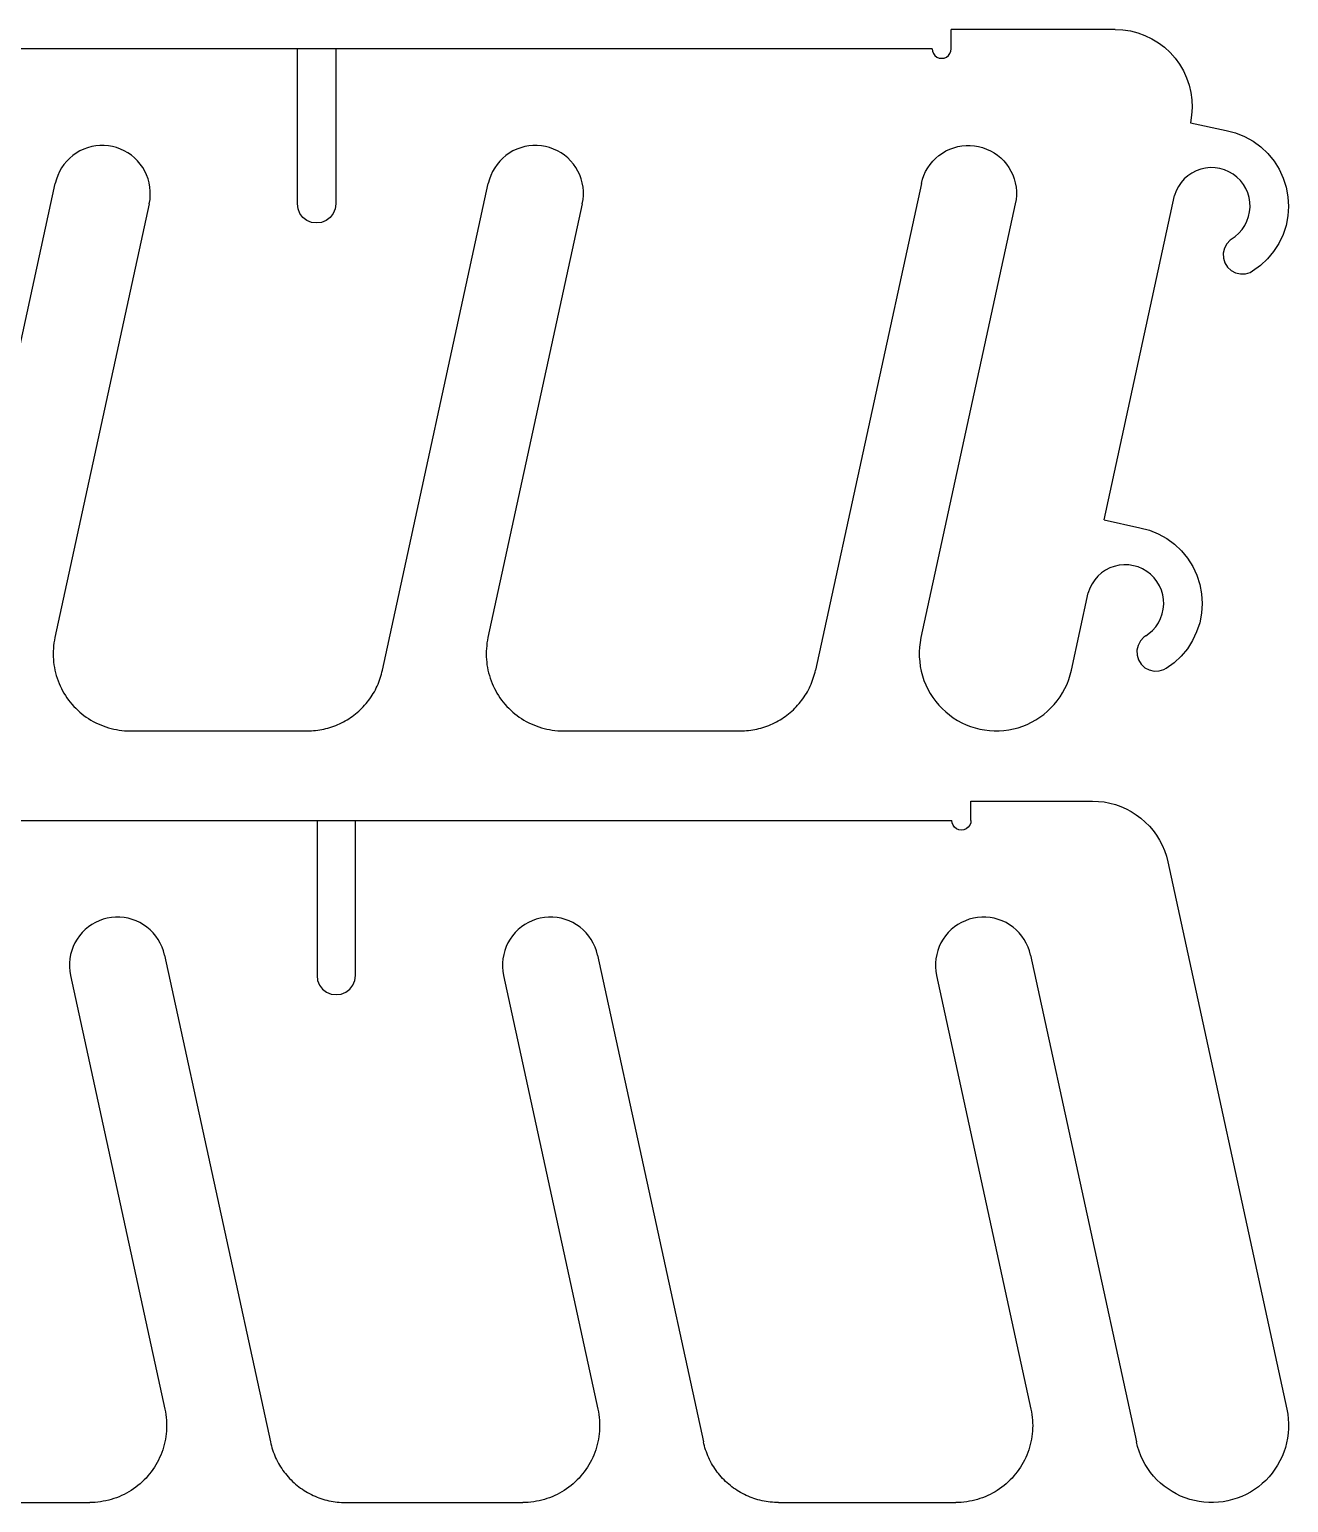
# Model space of a CAD drawing. Extents: x -30.9 to 30.9, y -19.5 to 19.5.
# Drawn here: x 14.55 to 30.92, y -4.56 to 14.59 of the extents above; entities that cross this region are included whole.
import ezdxf

# ---------------------------------------------------------------- set-up
doc = ezdxf.new("R2010")
doc.units = 0
doc.header["$MEASUREMENT"] = 0
doc.layers.get('0').update_dxf_attribs({"linetype": 'CONTINUOUS'})

msp = doc.modelspace()

# ---------------------------------------------------------------- linework, layer by layer
for p, q in [((28.664, 14.59), (26.533, 14.59)), ((26.533, 14.34), (26.533, 14.59)), ((28.664, 14.59), (28.763, 14.585)), ((28.763, 14.585), (28.861, 14.571)), ((28.861, 14.571), (28.957, 14.546)), ((28.957, 14.546), (29.05, 14.513)), ((29.05, 14.513), (29.14, 14.47)), ((29.14, 14.47), (29.224, 14.418)), ((29.224, 14.418), (29.304, 14.359)), ((18.033, 14.34), (7.276, 14.34)), ((18.033, 12.325), (18.033, 14.34)), ((18.533, 14.34), (18.033, 14.34)), ((18.533, 14.34), (18.533, 12.325)), ((26.283, 14.34), (18.533, 14.34)), ((26.283, 14.34), (26.287, 14.308)), ((26.287, 14.308), (26.3, 14.278)), ((26.3, 14.278), (26.32, 14.252)), ((26.32, 14.252), (26.346, 14.232)), ((26.346, 14.232), (26.376, 14.219)), ((26.376, 14.219), (26.408, 14.215)), ((26.408, 14.215), (26.44, 14.219)), ((26.44, 14.219), (26.471, 14.232)), ((26.471, 14.232), (26.497, 14.252)), ((26.497, 14.252), (26.516, 14.278)), ((26.516, 14.278), (26.529, 14.308)), ((26.529, 14.308), (26.533, 14.34)), ((29.304, 14.359), (29.377, 14.292)), ((29.377, 14.292), (29.442, 14.218)), ((29.442, 14.218), (29.501, 14.138)), ((29.501, 14.138), (29.551, 14.052)), ((29.551, 14.052), (29.592, 13.962)), ((29.592, 13.962), (29.624, 13.868)), ((29.624, 13.868), (29.647, 13.772)), ((29.647, 13.772), (29.66, 13.674)), ((29.66, 13.674), (29.664, 13.574)), ((29.657, 13.476), (29.641, 13.378)), ((29.664, 13.574), (29.657, 13.476)), ((29.641, 13.378), (30.107, 13.276)), ((30.107, 13.276), (30.229, 13.245)), ((30.229, 13.245), (30.345, 13.198)), ((15.256, 13.034), (15.207, 13.011)), ((15.307, 13.053), (15.256, 13.034)), ((15.36, 13.067), (15.307, 13.053)), ((15.414, 13.077), (15.36, 13.067)), ((15.468, 13.082), (15.414, 13.077)), ((15.522, 13.082), (15.468, 13.082)), ((15.577, 13.077), (15.522, 13.082)), ((15.631, 13.068), (15.577, 13.077)), ((15.683, 13.054), (15.631, 13.068)), ((15.735, 13.036), (15.683, 13.054)), ((15.784, 13.013), (15.735, 13.036)), ((20.885, 13.034), (20.835, 13.011)), ((20.936, 13.053), (20.885, 13.034)), ((20.988, 13.067), (20.936, 13.053)), ((21.042, 13.077), (20.988, 13.067)), ((21.096, 13.082), (21.042, 13.077)), ((21.151, 13.082), (21.096, 13.082)), ((21.205, 13.077), (21.151, 13.082)), ((21.259, 13.068), (21.205, 13.077)), ((21.312, 13.054), (21.259, 13.068)), ((21.363, 13.036), (21.312, 13.054)), ((21.413, 13.013), (21.363, 13.036)), ((26.464, 13.011), (26.513, 13.034)), ((26.513, 13.034), (26.564, 13.053)), ((26.564, 13.053), (26.617, 13.067)), ((26.617, 13.067), (26.671, 13.077)), ((26.671, 13.077), (26.725, 13.082)), ((26.725, 13.082), (26.779, 13.082)), ((26.779, 13.082), (26.834, 13.077)), ((26.834, 13.077), (26.887, 13.068)), ((26.887, 13.068), (26.94, 13.054)), ((26.94, 13.054), (26.991, 13.036)), ((26.991, 13.036), (27.041, 13.013)), ((30.345, 13.198), (30.455, 13.137)), ((30.455, 13.137), (30.557, 13.063)), ((30.557, 13.063), (30.648, 12.976)), ((15, 12.836), (14.969, 12.791)), ((15.035, 12.878), (15, 12.836)), ((15.074, 12.917), (15.035, 12.878)), ((15.115, 12.952), (15.074, 12.917)), ((15.16, 12.983), (15.115, 12.952)), ((15.207, 13.011), (15.16, 12.983)), ((15.831, 12.986), (15.784, 13.013)), ((15.876, 12.955), (15.831, 12.986)), ((15.918, 12.92), (15.876, 12.955)), ((15.957, 12.882), (15.918, 12.92)), ((15.992, 12.84), (15.957, 12.882)), ((16.024, 12.795), (15.992, 12.84)), ((20.629, 12.836), (20.598, 12.791)), ((20.664, 12.878), (20.629, 12.836)), ((20.702, 12.917), (20.664, 12.878)), ((20.744, 12.952), (20.702, 12.917)), ((20.788, 12.983), (20.744, 12.952)), ((20.835, 13.011), (20.788, 12.983)), ((21.46, 12.986), (21.413, 13.013)), ((21.505, 12.955), (21.46, 12.986)), ((21.547, 12.92), (21.505, 12.955)), ((21.585, 12.882), (21.547, 12.92)), ((21.621, 12.84), (21.585, 12.882)), ((21.652, 12.795), (21.621, 12.84)), ((26.226, 12.791), (26.257, 12.836)), ((26.257, 12.836), (26.292, 12.878)), ((26.292, 12.878), (26.331, 12.917)), ((26.331, 12.917), (26.372, 12.952)), ((26.372, 12.952), (26.417, 12.983)), ((26.417, 12.983), (26.464, 13.011)), ((27.041, 13.013), (27.088, 12.986)), ((27.088, 12.986), (27.133, 12.955)), ((27.133, 12.955), (27.175, 12.92)), ((27.175, 12.92), (27.214, 12.882)), ((27.214, 12.882), (27.249, 12.84)), ((27.249, 12.84), (27.28, 12.795)), ((30.648, 12.976), (30.728, 12.879)), ((30.728, 12.879), (30.794, 12.773)), ((14.901, 12.643), (14.887, 12.59)), ((14.919, 12.694), (14.901, 12.643)), ((14.942, 12.744), (14.919, 12.694)), ((14.969, 12.791), (14.942, 12.744)), ((16.051, 12.748), (16.024, 12.795)), ((16.074, 12.699), (16.051, 12.748)), ((16.093, 12.648), (16.074, 12.699)), ((16.107, 12.595), (16.093, 12.648)), ((20.529, 12.643), (20.515, 12.59)), ((20.548, 12.694), (20.529, 12.643)), ((20.571, 12.744), (20.548, 12.694)), ((20.598, 12.791), (20.571, 12.744)), ((21.679, 12.748), (21.652, 12.795)), ((21.703, 12.699), (21.679, 12.748)), ((21.722, 12.648), (21.703, 12.699)), ((21.736, 12.595), (21.722, 12.648)), ((26.144, 12.59), (26.158, 12.643)), ((26.158, 12.643), (26.176, 12.694)), ((26.176, 12.694), (26.199, 12.744)), ((26.199, 12.744), (26.226, 12.791)), ((27.28, 12.795), (27.308, 12.748)), ((27.308, 12.748), (27.331, 12.699)), ((27.331, 12.699), (27.35, 12.648)), ((27.35, 12.648), (27.364, 12.595)), ((29.561, 12.647), (29.52, 12.599)), ((29.608, 12.688), (29.561, 12.647)), ((29.66, 12.724), (29.608, 12.688)), ((29.716, 12.753), (29.66, 12.724)), ((29.775, 12.774), (29.716, 12.753)), ((29.836, 12.788), (29.775, 12.774)), ((29.899, 12.794), (29.836, 12.788)), ((29.961, 12.793), (29.899, 12.794)), ((30.023, 12.783), (29.961, 12.793)), ((30.084, 12.766), (30.023, 12.783)), ((30.141, 12.741), (30.084, 12.766)), ((30.196, 12.709), (30.141, 12.741)), ((30.245, 12.671), (30.196, 12.709)), ((30.29, 12.627), (30.245, 12.671)), ((30.794, 12.773), (30.847, 12.659)), ((30.847, 12.659), (30.886, 12.54)), ((13.511, 6.26), (14.887, 12.59)), ((16.117, 12.542), (16.107, 12.595)), ((16.122, 12.487), (16.117, 12.542)), ((16.122, 12.433), (16.122, 12.487)), ((19.139, 6.26), (20.515, 12.59)), ((21.746, 12.542), (21.736, 12.595)), ((21.751, 12.487), (21.746, 12.542)), ((21.751, 12.433), (21.751, 12.487)), ((26.144, 12.59), (24.768, 6.26)), ((27.364, 12.595), (27.374, 12.542)), ((27.374, 12.542), (27.379, 12.487)), ((27.379, 12.487), (27.379, 12.433)), ((29.457, 12.491), (29.436, 12.432)), ((29.485, 12.547), (29.457, 12.491)), ((29.52, 12.599), (29.485, 12.547)), ((30.329, 12.577), (30.29, 12.627)), ((30.361, 12.523), (30.329, 12.577)), ((30.386, 12.466), (30.361, 12.523)), ((30.404, 12.406), (30.386, 12.466)), ((30.886, 12.54), (30.909, 12.416)), ((16.109, 12.325), (14.883, 6.685)), ((16.109, 12.325), (16.118, 12.378)), ((16.118, 12.378), (16.122, 12.433)), ((18.042, 12.26), (18.033, 12.325)), ((18.067, 12.2), (18.042, 12.26)), ((18.525, 12.26), (18.5, 12.2)), ((18.533, 12.325), (18.525, 12.26)), ((21.737, 12.325), (20.511, 6.685)), ((21.737, 12.325), (21.746, 12.378)), ((21.746, 12.378), (21.751, 12.433)), ((27.365, 12.325), (26.139, 6.685)), ((27.375, 12.378), (27.365, 12.325)), ((27.379, 12.433), (27.375, 12.378)), ((28.519, 8.215), (29.436, 12.432)), ((30.414, 12.344), (30.404, 12.406)), ((30.41, 12.218), (30.416, 12.281)), ((30.416, 12.281), (30.414, 12.344)), ((30.916, 12.291), (30.908, 12.166)), ((30.909, 12.416), (30.916, 12.291)), ((18.106, 12.148), (18.067, 12.2)), ((18.158, 12.108), (18.106, 12.148)), ((18.218, 12.083), (18.158, 12.108)), ((18.283, 12.075), (18.218, 12.083)), ((18.348, 12.083), (18.283, 12.075)), ((18.408, 12.108), (18.348, 12.083)), ((18.46, 12.148), (18.408, 12.108)), ((18.5, 12.2), (18.46, 12.148)), ((30.348, 12.042), (30.376, 12.098)), ((30.376, 12.098), (30.397, 12.157)), ((30.397, 12.157), (30.41, 12.218)), ((30.908, 12.166), (30.884, 12.042)), ((30.182, 11.872), (30.224, 11.901)), ((30.224, 11.901), (30.271, 11.943)), ((30.271, 11.943), (30.313, 11.99)), ((30.313, 11.99), (30.348, 12.042)), ((30.845, 11.923), (30.791, 11.81)), ((30.884, 12.042), (30.845, 11.923)), ((30.082, 11.747), (30.067, 11.684)), ((30.067, 11.684), (30.07, 11.619)), ((30.113, 11.805), (30.082, 11.747)), ((30.157, 11.852), (30.113, 11.805)), ((30.184, 11.869), (30.157, 11.852)), ((30.182, 11.872), (30.184, 11.869)), ((30.723, 11.704), (30.643, 11.607)), ((30.791, 11.81), (30.723, 11.704)), ((30.07, 11.619), (30.089, 11.557)), ((30.089, 11.557), (30.123, 11.502)), ((30.123, 11.502), (30.171, 11.457)), ((30.551, 11.522), (30.449, 11.448)), ((30.643, 11.607), (30.551, 11.522)), ((30.171, 11.457), (30.228, 11.427)), ((30.228, 11.427), (30.292, 11.412)), ((30.292, 11.412), (30.357, 11.414)), ((30.357, 11.414), (30.419, 11.433)), ((30.419, 11.433), (30.447, 11.451)), ((30.447, 11.451), (30.449, 11.448)), ((28.519, 8.215), (28.985, 8.113)), ((28.985, 8.113), (29.107, 8.081)), ((29.107, 8.081), (29.223, 8.035)), ((29.223, 8.035), (29.333, 7.974)), ((29.333, 7.974), (29.434, 7.9)), ((29.434, 7.9), (29.525, 7.813)), ((29.525, 7.813), (29.605, 7.716)), ((29.605, 7.716), (29.672, 7.61)), ((28.439, 7.484), (28.398, 7.436)), ((28.486, 7.525), (28.439, 7.484)), ((28.538, 7.561), (28.486, 7.525)), ((28.593, 7.59), (28.538, 7.561)), ((28.652, 7.611), (28.593, 7.59)), ((28.714, 7.625), (28.652, 7.611)), ((28.776, 7.631), (28.714, 7.625)), ((28.839, 7.63), (28.776, 7.631)), ((28.901, 7.62), (28.839, 7.63)), ((28.961, 7.603), (28.901, 7.62)), ((29.019, 7.578), (28.961, 7.603)), ((29.073, 7.546), (29.019, 7.578)), ((29.123, 7.508), (29.073, 7.546)), ((29.168, 7.464), (29.123, 7.508)), ((29.672, 7.61), (29.725, 7.496)), ((29.725, 7.496), (29.763, 7.377)), ((28.334, 7.328), (28.313, 7.269)), ((28.362, 7.384), (28.334, 7.328)), ((28.398, 7.436), (28.362, 7.384)), ((29.206, 7.414), (29.168, 7.464)), ((29.238, 7.36), (29.206, 7.414)), ((29.264, 7.303), (29.238, 7.36)), ((29.281, 7.243), (29.264, 7.303)), ((29.763, 7.377), (29.786, 7.253)), ((28.094, 6.26), (28.313, 7.269)), ((29.291, 7.181), (29.281, 7.243)), ((29.288, 7.055), (29.294, 7.118)), ((29.294, 7.118), (29.291, 7.181)), ((29.786, 7.253), (29.794, 7.128)), ((29.794, 7.128), (29.786, 7.002)), ((29.225, 6.879), (29.254, 6.935)), ((29.254, 6.935), (29.275, 6.994)), ((29.275, 6.994), (29.288, 7.055)), ((29.786, 7.002), (29.762, 6.879)), ((29.062, 6.706), (29.035, 6.689)), ((29.06, 6.709), (29.102, 6.738)), ((29.06, 6.709), (29.062, 6.706)), ((29.102, 6.738), (29.149, 6.779)), ((29.149, 6.779), (29.19, 6.827)), ((29.19, 6.827), (29.225, 6.879)), ((29.722, 6.76), (29.668, 6.646)), ((29.762, 6.879), (29.722, 6.76)), ((14.862, 6.544), (14.86, 6.508)), ((14.865, 6.58), (14.862, 6.544)), ((14.87, 6.615), (14.865, 6.58)), ((14.876, 6.65), (14.87, 6.615)), ((14.883, 6.685), (14.876, 6.65)), ((20.491, 6.544), (20.489, 6.508)), ((20.494, 6.58), (20.491, 6.544)), ((20.498, 6.615), (20.494, 6.58)), ((20.504, 6.65), (20.498, 6.615)), ((20.511, 6.685), (20.504, 6.65)), ((26.121, 6.561), (26.117, 6.498)), ((26.128, 6.623), (26.121, 6.561)), ((26.139, 6.685), (26.128, 6.623)), ((28.96, 6.584), (28.945, 6.521)), ((28.945, 6.521), (28.947, 6.456)), ((28.99, 6.642), (28.96, 6.584)), ((29.035, 6.689), (28.99, 6.642)), ((29.601, 6.541), (29.52, 6.444)), ((29.668, 6.646), (29.601, 6.541)), ((14.86, 6.508), (14.86, 6.473)), ((14.86, 6.473), (14.86, 6.437)), ((14.86, 6.437), (14.862, 6.401)), ((14.862, 6.401), (14.865, 6.366)), ((14.865, 6.366), (14.87, 6.33)), ((14.87, 6.33), (14.876, 6.295)), ((20.489, 6.508), (20.488, 6.473)), ((20.488, 6.473), (20.489, 6.437)), ((20.489, 6.437), (20.491, 6.401)), ((20.491, 6.401), (20.494, 6.366)), ((20.494, 6.366), (20.498, 6.33)), ((20.498, 6.33), (20.504, 6.295)), ((26.117, 6.498), (26.117, 6.436)), ((26.117, 6.436), (26.122, 6.373)), ((26.122, 6.373), (26.13, 6.311)), ((28.947, 6.456), (28.966, 6.394)), ((28.966, 6.394), (29.001, 6.338)), ((29.001, 6.338), (29.048, 6.294)), ((29.428, 6.359), (29.326, 6.285)), ((29.52, 6.444), (29.428, 6.359)), ((14.876, 6.295), (14.883, 6.26)), ((14.883, 6.26), (14.891, 6.225)), ((14.891, 6.225), (14.9, 6.191)), ((14.9, 6.191), (14.911, 6.157)), ((14.911, 6.157), (14.923, 6.123)), ((19.092, 6.105), (19.102, 6.13)), ((19.102, 6.13), (19.111, 6.156)), ((19.111, 6.156), (19.119, 6.182)), ((19.119, 6.182), (19.127, 6.208)), ((19.127, 6.208), (19.133, 6.234)), ((19.133, 6.234), (19.139, 6.26)), ((20.504, 6.295), (20.511, 6.26)), ((20.511, 6.26), (20.519, 6.225)), ((20.519, 6.225), (20.529, 6.191)), ((20.529, 6.191), (20.539, 6.157)), ((20.539, 6.157), (20.551, 6.123)), ((24.721, 6.105), (24.73, 6.13)), ((24.73, 6.13), (24.739, 6.156)), ((24.739, 6.156), (24.747, 6.182)), ((24.747, 6.182), (24.755, 6.208)), ((24.755, 6.208), (24.762, 6.234)), ((24.762, 6.234), (24.768, 6.26)), ((26.13, 6.311), (26.142, 6.249)), ((26.142, 6.249), (26.158, 6.188)), ((26.158, 6.188), (26.178, 6.129)), ((26.178, 6.129), (26.201, 6.07)), ((28.037, 6.081), (28.06, 6.14)), ((28.06, 6.14), (28.079, 6.199)), ((28.079, 6.199), (28.094, 6.26)), ((29.048, 6.294), (29.106, 6.264)), ((29.106, 6.264), (29.169, 6.249)), ((29.169, 6.249), (29.234, 6.251)), ((29.234, 6.251), (29.297, 6.27)), ((29.297, 6.27), (29.325, 6.288)), ((29.325, 6.288), (29.326, 6.285)), ((14.923, 6.123), (14.936, 6.09)), ((14.936, 6.09), (14.95, 6.057)), ((14.95, 6.057), (14.966, 6.025)), ((14.966, 6.025), (14.982, 5.994)), ((14.982, 5.994), (15, 5.962)), ((15, 5.962), (15.019, 5.932)), ((19.006, 5.936), (19.02, 5.959)), ((19.02, 5.959), (19.034, 5.982)), ((19.034, 5.982), (19.047, 6.006)), ((19.047, 6.006), (19.059, 6.03)), ((19.059, 6.03), (19.071, 6.055)), ((19.071, 6.055), (19.082, 6.08)), ((19.082, 6.08), (19.092, 6.105)), ((20.551, 6.123), (20.564, 6.09)), ((20.564, 6.09), (20.579, 6.057)), ((20.579, 6.057), (20.594, 6.025)), ((20.594, 6.025), (20.611, 5.994)), ((20.611, 5.994), (20.628, 5.962)), ((20.628, 5.962), (20.647, 5.932)), ((24.634, 5.936), (24.649, 5.959)), ((24.649, 5.959), (24.662, 5.982)), ((24.662, 5.982), (24.675, 6.006)), ((24.675, 6.006), (24.688, 6.03)), ((24.688, 6.03), (24.699, 6.055)), ((24.699, 6.055), (24.71, 6.08)), ((24.71, 6.08), (24.721, 6.105)), ((26.201, 6.07), (26.228, 6.014)), ((26.228, 6.014), (26.259, 5.959)), ((26.259, 5.959), (26.293, 5.906)), ((27.947, 5.916), (27.98, 5.969)), ((27.98, 5.969), (28.01, 6.024)), ((28.01, 6.024), (28.037, 6.081)), ((15.019, 5.932), (15.038, 5.902)), ((15.038, 5.902), (15.059, 5.873)), ((15.059, 5.873), (15.081, 5.845)), ((15.081, 5.845), (15.104, 5.818)), ((15.104, 5.818), (15.128, 5.791)), ((15.128, 5.791), (15.153, 5.766)), ((15.153, 5.766), (15.178, 5.741)), ((18.831, 5.729), (18.851, 5.748)), ((18.851, 5.748), (18.87, 5.767)), ((18.87, 5.767), (18.889, 5.786)), ((18.889, 5.786), (18.908, 5.806)), ((18.908, 5.806), (18.926, 5.827)), ((18.926, 5.827), (18.943, 5.848)), ((18.943, 5.848), (18.959, 5.869)), ((18.959, 5.869), (18.976, 5.891)), ((18.976, 5.891), (18.991, 5.913)), ((18.991, 5.913), (19.006, 5.936)), ((20.647, 5.932), (20.667, 5.902)), ((20.667, 5.902), (20.688, 5.873)), ((20.688, 5.873), (20.71, 5.845)), ((20.71, 5.845), (20.732, 5.818)), ((20.732, 5.818), (20.756, 5.791)), ((20.756, 5.791), (20.781, 5.766)), ((20.781, 5.766), (20.807, 5.741)), ((24.46, 5.729), (24.48, 5.748)), ((24.48, 5.748), (24.499, 5.767)), ((24.499, 5.767), (24.518, 5.786)), ((24.518, 5.786), (24.536, 5.806)), ((24.536, 5.806), (24.554, 5.827)), ((24.554, 5.827), (24.571, 5.848)), ((24.571, 5.848), (24.588, 5.869)), ((24.588, 5.869), (24.604, 5.891)), ((24.604, 5.891), (24.619, 5.913)), ((24.619, 5.913), (24.634, 5.936)), ((26.293, 5.906), (26.33, 5.855)), ((26.33, 5.855), (26.37, 5.807)), ((26.37, 5.807), (26.414, 5.762)), ((26.414, 5.762), (26.46, 5.719)), ((27.782, 5.727), (27.828, 5.77)), ((27.828, 5.77), (27.871, 5.816)), ((27.871, 5.816), (27.91, 5.865)), ((27.91, 5.865), (27.947, 5.916)), ((15.178, 5.741), (15.205, 5.717)), ((15.205, 5.717), (15.232, 5.694)), ((15.232, 5.694), (15.26, 5.672)), ((15.26, 5.672), (15.289, 5.651)), ((15.289, 5.651), (15.319, 5.632)), ((15.319, 5.632), (15.35, 5.613)), ((15.35, 5.613), (15.381, 5.595)), ((15.381, 5.595), (15.412, 5.579)), ((15.412, 5.579), (15.444, 5.563)), ((15.444, 5.563), (15.477, 5.549)), ((18.533, 5.544), (18.558, 5.555)), ((18.558, 5.555), (18.583, 5.566)), ((18.583, 5.566), (18.607, 5.577)), ((18.607, 5.577), (18.632, 5.59)), ((18.632, 5.59), (18.655, 5.603)), ((18.655, 5.603), (18.679, 5.617)), ((18.679, 5.617), (18.702, 5.631)), ((18.702, 5.631), (18.724, 5.646)), ((18.724, 5.646), (18.747, 5.661)), ((18.747, 5.661), (18.768, 5.677)), ((18.768, 5.677), (18.79, 5.694)), ((18.79, 5.694), (18.811, 5.712)), ((18.811, 5.712), (18.831, 5.729)), ((20.807, 5.741), (20.833, 5.717)), ((20.833, 5.717), (20.861, 5.694)), ((20.861, 5.694), (20.889, 5.672)), ((20.889, 5.672), (20.918, 5.651)), ((20.918, 5.651), (20.948, 5.632)), ((20.948, 5.632), (20.978, 5.613)), ((20.978, 5.613), (21.009, 5.595)), ((21.009, 5.595), (21.041, 5.579)), ((21.041, 5.579), (21.073, 5.563)), ((21.073, 5.563), (21.106, 5.549)), ((24.162, 5.544), (24.187, 5.555)), ((24.187, 5.555), (24.211, 5.566)), ((24.211, 5.566), (24.236, 5.577)), ((24.236, 5.577), (24.26, 5.59)), ((24.26, 5.59), (24.284, 5.603)), ((24.284, 5.603), (24.307, 5.617)), ((24.307, 5.617), (24.33, 5.631)), ((24.33, 5.631), (24.353, 5.646)), ((24.353, 5.646), (24.375, 5.661)), ((24.375, 5.661), (24.397, 5.677)), ((24.397, 5.677), (24.418, 5.694)), ((24.418, 5.694), (24.439, 5.712)), ((24.439, 5.712), (24.46, 5.729)), ((26.46, 5.719), (26.508, 5.679)), ((26.508, 5.679), (26.559, 5.642)), ((26.559, 5.642), (26.613, 5.609)), ((26.613, 5.609), (26.668, 5.579)), ((26.668, 5.579), (26.725, 5.553)), ((27.461, 5.534), (27.519, 5.557)), ((27.519, 5.557), (27.576, 5.585)), ((27.576, 5.585), (27.631, 5.615)), ((27.631, 5.615), (27.684, 5.649)), ((27.684, 5.649), (27.734, 5.686)), ((27.734, 5.686), (27.782, 5.727)), ((15.477, 5.549), (15.51, 5.536)), ((15.51, 5.536), (15.544, 5.524)), ((15.544, 5.524), (15.578, 5.513)), ((15.578, 5.513), (15.612, 5.504)), ((15.612, 5.504), (15.647, 5.496)), ((15.647, 5.496), (15.682, 5.489)), ((15.682, 5.489), (15.717, 5.483)), ((15.717, 5.483), (15.753, 5.479)), ((15.753, 5.479), (15.788, 5.475)), ((15.788, 5.475), (15.824, 5.473)), ((15.824, 5.473), (15.86, 5.473)), ((15.86, 5.473), (18.162, 5.473)), ((18.162, 5.473), (18.189, 5.473)), ((18.189, 5.473), (18.217, 5.474)), ((18.217, 5.474), (18.244, 5.476)), ((18.244, 5.476), (18.271, 5.479)), ((18.271, 5.479), (18.298, 5.482)), ((18.298, 5.482), (18.324, 5.486)), ((18.324, 5.486), (18.351, 5.491)), ((18.351, 5.491), (18.378, 5.496)), ((18.378, 5.496), (18.404, 5.503)), ((18.404, 5.503), (18.43, 5.509)), ((18.43, 5.509), (18.456, 5.517)), ((18.456, 5.517), (18.482, 5.525)), ((18.482, 5.525), (18.508, 5.534)), ((18.508, 5.534), (18.533, 5.544)), ((21.106, 5.549), (21.139, 5.536)), ((21.139, 5.536), (21.172, 5.524)), ((21.172, 5.524), (21.206, 5.513)), ((21.206, 5.513), (21.241, 5.504)), ((21.241, 5.504), (21.276, 5.496)), ((21.276, 5.496), (21.311, 5.489)), ((21.311, 5.489), (21.346, 5.483)), ((21.346, 5.483), (21.381, 5.479)), ((21.381, 5.479), (21.417, 5.475)), ((21.417, 5.475), (21.453, 5.473)), ((21.453, 5.473), (21.488, 5.473)), ((21.488, 5.473), (23.791, 5.473)), ((23.791, 5.473), (23.818, 5.473)), ((23.818, 5.473), (23.845, 5.474)), ((23.845, 5.474), (23.872, 5.476)), ((23.872, 5.476), (23.899, 5.479)), ((23.899, 5.479), (23.926, 5.482)), ((23.926, 5.482), (23.953, 5.486)), ((23.953, 5.486), (23.98, 5.491)), ((23.98, 5.491), (24.006, 5.496)), ((24.006, 5.496), (24.033, 5.503)), ((24.033, 5.503), (24.059, 5.509)), ((24.059, 5.509), (24.085, 5.517)), ((24.085, 5.517), (24.111, 5.525)), ((24.111, 5.525), (24.136, 5.534)), ((24.136, 5.534), (24.162, 5.544)), ((26.725, 5.553), (26.783, 5.53)), ((26.783, 5.53), (26.843, 5.511)), ((26.843, 5.511), (26.904, 5.496)), ((26.904, 5.496), (26.966, 5.484)), ((26.966, 5.484), (27.028, 5.477)), ((27.028, 5.477), (27.091, 5.473)), ((27.091, 5.473), (27.154, 5.474)), ((27.154, 5.474), (27.217, 5.478)), ((27.217, 5.478), (27.279, 5.486)), ((27.279, 5.486), (27.341, 5.498)), ((27.341, 5.498), (27.401, 5.514)), ((27.401, 5.514), (27.461, 5.534)), ((26.789, 4.558), (28.369, 4.559)), ((26.789, 4.309), (26.789, 4.558)), ((28.369, 4.559), (28.445, 4.556)), ((28.445, 4.556), (28.52, 4.548)), ((28.52, 4.548), (28.594, 4.534)), ((28.594, 4.534), (28.666, 4.514)), ((28.666, 4.514), (28.737, 4.489)), ((28.737, 4.489), (28.806, 4.459)), ((28.806, 4.459), (28.873, 4.423)), ((28.873, 4.423), (28.936, 4.383)), ((7.532, 4.309), (18.289, 4.309)), ((18.289, 4.309), (18.289, 2.294)), ((18.289, 4.309), (18.789, 4.309)), ((18.789, 2.294), (18.789, 4.309)), ((18.789, 4.309), (26.539, 4.309)), ((26.543, 4.277), (26.539, 4.309)), ((26.556, 4.247), (26.543, 4.277)), ((26.575, 4.221), (26.556, 4.247)), ((26.601, 4.201), (26.575, 4.221)), ((26.752, 4.221), (26.726, 4.201)), ((26.772, 4.247), (26.752, 4.221)), ((26.785, 4.277), (26.772, 4.247)), ((26.789, 4.309), (26.785, 4.277)), ((28.936, 4.383), (28.997, 4.338)), ((28.997, 4.338), (29.054, 4.288)), ((29.054, 4.288), (29.107, 4.235)), ((29.107, 4.235), (29.155, 4.177)), ((26.631, 4.188), (26.601, 4.201)), ((26.664, 4.184), (26.631, 4.188)), ((26.696, 4.188), (26.664, 4.184)), ((26.726, 4.201), (26.696, 4.188)), ((29.155, 4.177), (29.2, 4.116)), ((29.2, 4.116), (29.239, 4.052)), ((29.239, 4.052), (29.274, 3.985)), ((29.274, 3.985), (29.304, 3.916)), ((29.304, 3.916), (29.328, 3.845)), ((29.328, 3.845), (29.347, 3.772)), ((29.347, 3.772), (30.894, -3.346)), ((15.275, 2.889), (15.237, 2.85)), ((15.317, 2.924), (15.275, 2.889)), ((15.362, 2.955), (15.317, 2.924)), ((15.409, 2.982), (15.362, 2.955)), ((15.459, 3.005), (15.409, 2.982)), ((15.51, 3.023), (15.459, 3.005)), ((15.563, 3.037), (15.51, 3.023)), ((15.617, 3.046), (15.563, 3.037)), ((15.671, 3.051), (15.617, 3.046)), ((15.726, 3.051), (15.671, 3.051)), ((15.78, 3.046), (15.726, 3.051)), ((15.834, 3.036), (15.78, 3.046)), ((15.886, 3.022), (15.834, 3.036)), ((15.937, 3.003), (15.886, 3.022)), ((15.987, 2.98), (15.937, 3.003)), ((16.034, 2.952), (15.987, 2.98)), ((16.078, 2.921), (16.034, 2.952)), ((16.12, 2.885), (16.078, 2.921)), ((16.158, 2.847), (16.12, 2.885)), ((20.904, 2.889), (20.865, 2.85)), ((20.946, 2.924), (20.904, 2.889)), ((20.991, 2.955), (20.946, 2.924)), ((21.038, 2.982), (20.991, 2.955)), ((21.087, 3.005), (21.038, 2.982)), ((21.139, 3.023), (21.087, 3.005)), ((21.191, 3.037), (21.139, 3.023)), ((21.245, 3.046), (21.191, 3.037)), ((21.299, 3.051), (21.245, 3.046)), ((21.354, 3.051), (21.299, 3.051)), ((21.408, 3.046), (21.354, 3.051)), ((21.462, 3.036), (21.408, 3.046)), ((21.515, 3.022), (21.462, 3.036)), ((21.566, 3.003), (21.515, 3.022)), ((21.615, 2.98), (21.566, 3.003)), ((21.662, 2.952), (21.615, 2.98)), ((21.707, 2.921), (21.662, 2.952)), ((21.748, 2.885), (21.707, 2.921)), ((21.787, 2.847), (21.748, 2.885)), ((26.532, 2.889), (26.494, 2.85)), ((26.574, 2.924), (26.532, 2.889)), ((26.619, 2.955), (26.574, 2.924)), ((26.666, 2.982), (26.619, 2.955)), ((26.716, 3.005), (26.666, 2.982)), ((26.767, 3.023), (26.716, 3.005)), ((26.82, 3.037), (26.767, 3.023)), ((26.874, 3.046), (26.82, 3.037)), ((26.928, 3.051), (26.874, 3.046)), ((26.982, 3.051), (26.928, 3.051)), ((27.037, 3.046), (26.982, 3.051)), ((27.09, 3.036), (27.037, 3.046)), ((27.143, 3.022), (27.09, 3.036)), ((27.194, 3.003), (27.143, 3.022)), ((27.244, 2.98), (27.194, 3.003)), ((27.291, 2.952), (27.244, 2.98)), ((27.335, 2.921), (27.291, 2.952)), ((27.377, 2.885), (27.335, 2.921)), ((27.415, 2.847), (27.377, 2.885)), ((15.143, 2.717), (15.119, 2.668)), ((15.17, 2.764), (15.143, 2.717)), ((15.201, 2.809), (15.17, 2.764)), ((15.237, 2.85), (15.201, 2.809)), ((16.193, 2.805), (16.158, 2.847)), ((16.224, 2.76), (16.193, 2.805)), ((16.251, 2.713), (16.224, 2.76)), ((16.274, 2.663), (16.251, 2.713)), ((20.771, 2.717), (20.748, 2.668)), ((20.798, 2.764), (20.771, 2.717)), ((20.83, 2.809), (20.798, 2.764)), ((20.865, 2.85), (20.83, 2.809)), ((21.822, 2.805), (21.787, 2.847)), ((21.853, 2.76), (21.822, 2.805)), ((21.88, 2.713), (21.853, 2.76)), ((21.903, 2.663), (21.88, 2.713)), ((26.399, 2.717), (26.376, 2.668)), ((26.427, 2.764), (26.399, 2.717)), ((26.458, 2.809), (26.427, 2.764)), ((26.494, 2.85), (26.458, 2.809)), ((27.45, 2.805), (27.415, 2.847)), ((27.481, 2.76), (27.45, 2.805)), ((27.508, 2.713), (27.481, 2.76)), ((27.531, 2.663), (27.508, 2.713)), ((15.076, 2.51), (15.071, 2.456)), ((15.086, 2.564), (15.076, 2.51)), ((15.1, 2.617), (15.086, 2.564)), ((15.119, 2.668), (15.1, 2.617)), ((16.293, 2.612), (16.274, 2.663)), ((16.306, 2.559), (16.293, 2.612)), ((16.306, 2.559), (17.683, -3.771)), ((20.705, 2.51), (20.7, 2.456)), ((20.715, 2.564), (20.705, 2.51)), ((20.729, 2.617), (20.715, 2.564)), ((20.748, 2.668), (20.729, 2.617)), ((21.921, 2.612), (21.903, 2.663)), ((21.935, 2.559), (21.921, 2.612)), ((21.935, 2.559), (23.311, -3.771)), ((26.333, 2.51), (26.328, 2.456)), ((26.343, 2.564), (26.333, 2.51)), ((26.357, 2.617), (26.343, 2.564)), ((26.376, 2.668), (26.357, 2.617)), ((27.549, 2.612), (27.531, 2.663)), ((27.563, 2.559), (27.549, 2.612)), ((27.563, 2.559), (28.939, -3.771)), ((15.071, 2.456), (15.071, 2.402)), ((15.071, 2.402), (15.076, 2.347)), ((15.076, 2.347), (15.085, 2.294)), ((20.7, 2.456), (20.7, 2.402)), ((20.7, 2.402), (20.704, 2.347)), ((20.704, 2.347), (20.713, 2.294)), ((26.328, 2.456), (26.328, 2.402)), ((26.328, 2.402), (26.333, 2.347)), ((26.333, 2.347), (26.342, 2.294)), ((15.085, 2.294), (16.311, -3.346)), ((18.289, 2.294), (18.297, 2.229)), ((18.297, 2.229), (18.322, 2.169)), ((18.322, 2.169), (18.362, 2.117)), ((18.362, 2.117), (18.414, 2.077)), ((18.664, 2.077), (18.716, 2.117)), ((18.716, 2.117), (18.755, 2.169)), ((18.755, 2.169), (18.78, 2.229)), ((18.78, 2.229), (18.789, 2.294)), ((20.713, 2.294), (21.939, -3.346)), ((26.342, 2.294), (27.568, -3.346)), ((18.414, 2.077), (18.474, 2.052)), ((18.474, 2.052), (18.539, 2.044)), ((18.539, 2.044), (18.604, 2.052)), ((18.604, 2.052), (18.664, 2.077)), ((16.311, -3.346), (16.318, -3.381)), ((16.318, -3.381), (16.324, -3.416)), ((16.324, -3.416), (16.328, -3.452)), ((21.939, -3.346), (21.946, -3.381)), ((21.946, -3.381), (21.952, -3.416)), ((21.952, -3.416), (21.957, -3.452)), ((27.568, -3.346), (27.575, -3.381)), ((27.575, -3.381), (27.581, -3.416)), ((27.581, -3.416), (27.585, -3.452)), ((30.894, -3.346), (30.905, -3.408)), ((30.905, -3.408), (30.913, -3.47)), ((16.328, -3.452), (16.331, -3.487)), ((16.331, -3.63), (16.328, -3.665)), ((16.331, -3.487), (16.333, -3.523)), ((16.333, -3.594), (16.331, -3.63)), ((16.333, -3.523), (16.334, -3.558)), ((16.334, -3.558), (16.333, -3.594)), ((21.96, -3.63), (21.956, -3.665)), ((21.957, -3.452), (21.96, -3.487)), ((21.96, -3.487), (21.962, -3.523)), ((21.962, -3.594), (21.96, -3.63)), ((21.962, -3.523), (21.962, -3.558)), ((21.962, -3.558), (21.962, -3.594)), ((27.585, -3.452), (27.588, -3.487)), ((27.588, -3.63), (27.585, -3.665)), ((27.588, -3.487), (27.59, -3.523)), ((27.59, -3.594), (27.588, -3.63)), ((27.59, -3.523), (27.591, -3.558)), ((27.591, -3.558), (27.59, -3.594)), ((30.916, -3.596), (30.912, -3.658)), ((30.913, -3.47), (30.916, -3.533)), ((30.916, -3.533), (30.916, -3.596)), ((16.303, -3.806), (16.293, -3.84)), ((16.311, -3.771), (16.303, -3.806)), ((16.318, -3.736), (16.311, -3.771)), ((16.324, -3.701), (16.318, -3.736)), ((16.328, -3.665), (16.324, -3.701)), ((17.683, -3.771), (17.689, -3.797)), ((17.689, -3.797), (17.695, -3.823)), ((17.695, -3.823), (17.703, -3.849)), ((21.931, -3.806), (21.922, -3.84)), ((21.939, -3.771), (21.931, -3.806)), ((21.946, -3.736), (21.939, -3.771)), ((21.952, -3.701), (21.946, -3.736)), ((21.956, -3.665), (21.952, -3.701)), ((23.317, -3.797), (23.311, -3.771)), ((23.324, -3.823), (23.317, -3.797)), ((23.331, -3.849), (23.324, -3.823)), ((27.56, -3.806), (27.55, -3.84)), ((27.568, -3.771), (27.56, -3.806)), ((27.575, -3.736), (27.568, -3.771)), ((27.58, -3.701), (27.575, -3.736)), ((27.585, -3.665), (27.58, -3.701)), ((28.955, -3.832), (28.939, -3.771)), ((30.891, -3.782), (30.875, -3.843)), ((30.903, -3.721), (30.891, -3.782)), ((30.912, -3.658), (30.903, -3.721)), ((16.228, -4.006), (16.211, -4.038)), ((16.243, -3.974), (16.228, -4.006)), ((16.258, -3.941), (16.243, -3.974)), ((16.271, -3.908), (16.258, -3.941)), ((16.283, -3.874), (16.271, -3.908)), ((16.293, -3.84), (16.283, -3.874)), ((17.703, -3.849), (17.711, -3.875)), ((17.711, -3.875), (17.72, -3.901)), ((17.72, -3.901), (17.73, -3.926)), ((17.73, -3.926), (17.74, -3.951)), ((17.74, -3.951), (17.751, -3.976)), ((17.751, -3.976), (17.763, -4.001)), ((17.763, -4.001), (17.775, -4.025)), ((21.856, -4.006), (21.84, -4.038)), ((21.872, -3.974), (21.856, -4.006)), ((21.886, -3.941), (21.872, -3.974)), ((21.899, -3.908), (21.886, -3.941)), ((21.911, -3.874), (21.899, -3.908)), ((21.922, -3.84), (21.911, -3.874)), ((23.34, -3.875), (23.331, -3.849)), ((23.349, -3.901), (23.34, -3.875)), ((23.358, -3.926), (23.349, -3.901)), ((23.369, -3.951), (23.358, -3.926)), ((23.38, -3.976), (23.369, -3.951)), ((23.391, -4.001), (23.38, -3.976)), ((23.404, -4.025), (23.391, -4.001)), ((27.485, -4.006), (27.468, -4.038)), ((27.5, -3.974), (27.485, -4.006)), ((27.515, -3.941), (27.5, -3.974)), ((27.528, -3.908), (27.515, -3.941)), ((27.539, -3.874), (27.528, -3.908)), ((27.55, -3.84), (27.539, -3.874)), ((28.974, -3.892), (28.955, -3.832)), ((28.997, -3.95), (28.974, -3.892)), ((29.023, -4.007), (28.997, -3.95)), ((29.053, -4.062), (29.023, -4.007)), ((30.805, -4.017), (30.774, -4.072)), ((30.832, -3.961), (30.805, -4.017)), ((30.855, -3.903), (30.832, -3.961)), ((30.875, -3.843), (30.855, -3.903)), ((16.112, -4.186), (16.089, -4.213)), ((16.134, -4.158), (16.112, -4.186)), ((16.155, -4.129), (16.134, -4.158)), ((16.175, -4.099), (16.155, -4.129)), ((16.194, -4.069), (16.175, -4.099)), ((16.211, -4.038), (16.194, -4.069)), ((17.775, -4.025), (17.788, -4.049)), ((17.788, -4.049), (17.802, -4.072)), ((17.802, -4.072), (17.816, -4.095)), ((17.816, -4.095), (17.831, -4.118)), ((17.831, -4.118), (17.846, -4.14)), ((17.846, -4.14), (17.863, -4.162)), ((17.863, -4.162), (17.879, -4.183)), ((17.879, -4.183), (17.896, -4.204)), ((17.896, -4.204), (17.914, -4.225)), ((21.741, -4.186), (21.718, -4.213)), ((21.763, -4.158), (21.741, -4.186)), ((21.784, -4.129), (21.763, -4.158)), ((21.803, -4.099), (21.784, -4.129)), ((21.822, -4.069), (21.803, -4.099)), ((21.84, -4.038), (21.822, -4.069)), ((23.417, -4.049), (23.404, -4.025)), ((23.43, -4.072), (23.417, -4.049)), ((23.445, -4.095), (23.43, -4.072)), ((23.459, -4.118), (23.445, -4.095)), ((23.475, -4.14), (23.459, -4.118)), ((23.491, -4.162), (23.475, -4.14)), ((23.508, -4.183), (23.491, -4.162)), ((23.525, -4.204), (23.508, -4.183)), ((23.543, -4.225), (23.525, -4.204)), ((27.369, -4.186), (27.346, -4.213)), ((27.391, -4.158), (27.369, -4.186)), ((27.412, -4.129), (27.391, -4.158)), ((27.432, -4.099), (27.412, -4.129)), ((27.451, -4.069), (27.432, -4.099)), ((27.468, -4.038), (27.451, -4.069)), ((29.086, -4.116), (29.053, -4.062)), ((29.123, -4.167), (29.086, -4.116)), ((29.163, -4.215), (29.123, -4.167)), ((30.703, -4.176), (30.663, -4.224)), ((30.74, -4.125), (30.703, -4.176)), ((30.774, -4.072), (30.74, -4.125)), ((15.874, -4.4), (15.844, -4.418)), ((15.904, -4.38), (15.874, -4.4)), ((15.933, -4.359), (15.904, -4.38)), ((15.961, -4.337), (15.933, -4.359)), ((15.989, -4.314), (15.961, -4.337)), ((16.015, -4.29), (15.989, -4.314)), ((16.041, -4.265), (16.015, -4.29)), ((16.066, -4.24), (16.041, -4.265)), ((16.089, -4.213), (16.066, -4.24)), ((17.914, -4.225), (17.933, -4.245)), ((17.933, -4.245), (17.952, -4.264)), ((17.952, -4.264), (17.971, -4.283)), ((17.971, -4.283), (17.991, -4.302)), ((17.991, -4.302), (18.011, -4.32)), ((18.011, -4.32), (18.032, -4.337)), ((18.032, -4.337), (18.054, -4.354)), ((18.054, -4.354), (18.075, -4.37)), ((18.075, -4.37), (18.098, -4.385)), ((18.098, -4.385), (18.12, -4.4)), ((18.12, -4.4), (18.143, -4.415)), ((21.503, -4.4), (21.472, -4.418)), ((21.533, -4.38), (21.503, -4.4)), ((21.561, -4.359), (21.533, -4.38)), ((21.59, -4.337), (21.561, -4.359)), ((21.617, -4.314), (21.59, -4.337)), ((21.644, -4.29), (21.617, -4.314)), ((21.669, -4.265), (21.644, -4.29)), ((21.694, -4.24), (21.669, -4.265)), ((21.718, -4.213), (21.694, -4.24)), ((23.561, -4.245), (23.543, -4.225)), ((23.58, -4.264), (23.561, -4.245)), ((23.599, -4.283), (23.58, -4.264)), ((23.619, -4.302), (23.599, -4.283)), ((23.64, -4.32), (23.619, -4.302)), ((23.661, -4.337), (23.64, -4.32)), ((23.682, -4.354), (23.661, -4.337)), ((23.704, -4.37), (23.682, -4.354)), ((23.726, -4.385), (23.704, -4.37)), ((23.749, -4.4), (23.726, -4.385)), ((23.772, -4.415), (23.749, -4.4)), ((27.131, -4.4), (27.101, -4.418)), ((27.161, -4.38), (27.131, -4.4)), ((27.19, -4.359), (27.161, -4.38)), ((27.218, -4.337), (27.19, -4.359)), ((27.246, -4.314), (27.218, -4.337)), ((27.272, -4.29), (27.246, -4.314)), ((27.298, -4.265), (27.272, -4.29)), ((27.323, -4.24), (27.298, -4.265)), ((27.346, -4.213), (27.323, -4.24)), ((29.205, -4.261), (29.163, -4.215)), ((29.251, -4.305), (29.205, -4.261)), ((29.299, -4.345), (29.251, -4.305)), ((29.35, -4.382), (29.299, -4.345)), ((29.403, -4.416), (29.35, -4.382)), ((30.474, -4.389), (30.421, -4.422)), ((30.525, -4.352), (30.474, -4.389)), ((30.574, -4.312), (30.525, -4.352)), ((30.62, -4.27), (30.574, -4.312)), ((30.663, -4.224), (30.62, -4.27)), ((13.031, -4.558), (15.334, -4.558)), ((15.369, -4.558), (15.334, -4.558)), ((15.405, -4.556), (15.369, -4.558)), ((15.441, -4.553), (15.405, -4.556)), ((15.476, -4.548), (15.441, -4.553)), ((15.511, -4.542), (15.476, -4.548)), ((15.546, -4.535), (15.511, -4.542)), ((15.581, -4.527), (15.546, -4.535)), ((15.615, -4.518), (15.581, -4.527)), ((15.65, -4.507), (15.615, -4.518)), ((15.683, -4.495), (15.65, -4.507)), ((15.716, -4.482), (15.683, -4.495)), ((15.749, -4.468), (15.716, -4.482)), ((15.781, -4.453), (15.749, -4.468)), ((15.813, -4.436), (15.781, -4.453)), ((15.844, -4.418), (15.813, -4.436)), ((18.143, -4.415), (18.167, -4.428)), ((18.167, -4.428), (18.19, -4.441)), ((18.19, -4.441), (18.215, -4.454)), ((18.215, -4.454), (18.239, -4.466)), ((18.239, -4.466), (18.264, -4.477)), ((18.264, -4.477), (18.289, -4.487)), ((18.289, -4.487), (18.314, -4.497)), ((18.314, -4.497), (18.34, -4.506)), ((18.34, -4.506), (18.366, -4.514)), ((18.366, -4.514), (18.392, -4.522)), ((18.392, -4.522), (18.418, -4.529)), ((18.418, -4.529), (18.444, -4.535)), ((18.444, -4.535), (18.471, -4.54)), ((18.471, -4.54), (18.498, -4.545)), ((18.498, -4.545), (18.524, -4.549)), ((18.524, -4.549), (18.551, -4.552)), ((18.551, -4.552), (18.578, -4.555)), ((18.578, -4.555), (18.605, -4.557)), ((18.605, -4.557), (18.633, -4.558)), ((18.633, -4.558), (18.66, -4.558)), ((18.66, -4.558), (20.962, -4.558)), ((20.998, -4.558), (20.962, -4.558)), ((21.034, -4.556), (20.998, -4.558)), ((21.069, -4.553), (21.034, -4.556)), ((21.105, -4.548), (21.069, -4.553)), ((21.14, -4.542), (21.105, -4.548)), ((21.175, -4.535), (21.14, -4.542)), ((21.21, -4.527), (21.175, -4.535)), ((21.244, -4.518), (21.21, -4.527)), ((21.278, -4.507), (21.244, -4.518)), ((21.312, -4.495), (21.278, -4.507)), ((21.345, -4.482), (21.312, -4.495)), ((21.378, -4.468), (21.345, -4.482)), ((21.41, -4.453), (21.378, -4.468)), ((21.441, -4.436), (21.41, -4.453)), ((21.472, -4.418), (21.441, -4.436)), ((23.795, -4.428), (23.772, -4.415)), ((23.819, -4.441), (23.795, -4.428)), ((23.843, -4.454), (23.819, -4.441)), ((23.867, -4.466), (23.843, -4.454)), ((23.892, -4.477), (23.867, -4.466)), ((23.917, -4.487), (23.892, -4.477)), ((23.943, -4.497), (23.917, -4.487)), ((23.968, -4.506), (23.943, -4.497)), ((23.994, -4.514), (23.968, -4.506)), ((24.02, -4.522), (23.994, -4.514)), ((24.046, -4.529), (24.02, -4.522)), ((24.073, -4.535), (24.046, -4.529)), ((24.099, -4.54), (24.073, -4.535)), ((24.126, -4.545), (24.099, -4.54)), ((24.153, -4.549), (24.126, -4.545)), ((24.18, -4.552), (24.153, -4.549)), ((24.207, -4.555), (24.18, -4.552)), ((24.234, -4.557), (24.207, -4.555)), ((24.261, -4.558), (24.234, -4.557)), ((24.288, -4.558), (24.261, -4.558)), ((24.288, -4.558), (26.591, -4.558)), ((26.626, -4.558), (26.591, -4.558)), ((26.662, -4.556), (26.626, -4.558)), ((26.698, -4.553), (26.662, -4.556)), ((26.733, -4.548), (26.698, -4.553)), ((26.768, -4.542), (26.733, -4.548)), ((26.803, -4.535), (26.768, -4.542)), ((26.838, -4.527), (26.803, -4.535)), ((26.872, -4.518), (26.838, -4.527)), ((26.906, -4.507), (26.872, -4.518)), ((26.94, -4.495), (26.906, -4.507)), ((26.973, -4.482), (26.94, -4.495)), ((27.006, -4.468), (26.973, -4.482)), ((27.038, -4.453), (27.006, -4.468)), ((27.07, -4.436), (27.038, -4.453)), ((27.101, -4.418), (27.07, -4.436)), ((29.457, -4.447), (29.403, -4.416)), ((29.514, -4.474), (29.457, -4.447)), ((29.572, -4.497), (29.514, -4.474)), ((29.632, -4.517), (29.572, -4.497)), ((29.693, -4.533), (29.632, -4.517)), ((29.754, -4.545), (29.693, -4.533)), ((29.817, -4.553), (29.754, -4.545)), ((29.879, -4.558), (29.817, -4.553)), ((29.942, -4.558), (29.879, -4.558)), ((30.005, -4.554), (29.942, -4.558)), ((30.067, -4.547), (30.005, -4.554)), ((30.129, -4.535), (30.067, -4.547)), ((30.19, -4.52), (30.129, -4.535)), ((30.25, -4.501), (30.19, -4.52)), ((30.308, -4.478), (30.25, -4.501)), ((30.365, -4.452), (30.308, -4.478)), ((30.421, -4.422), (30.365, -4.452))]:
    msp.add_line(p, q)

doc.saveas('drawing.dxf')
